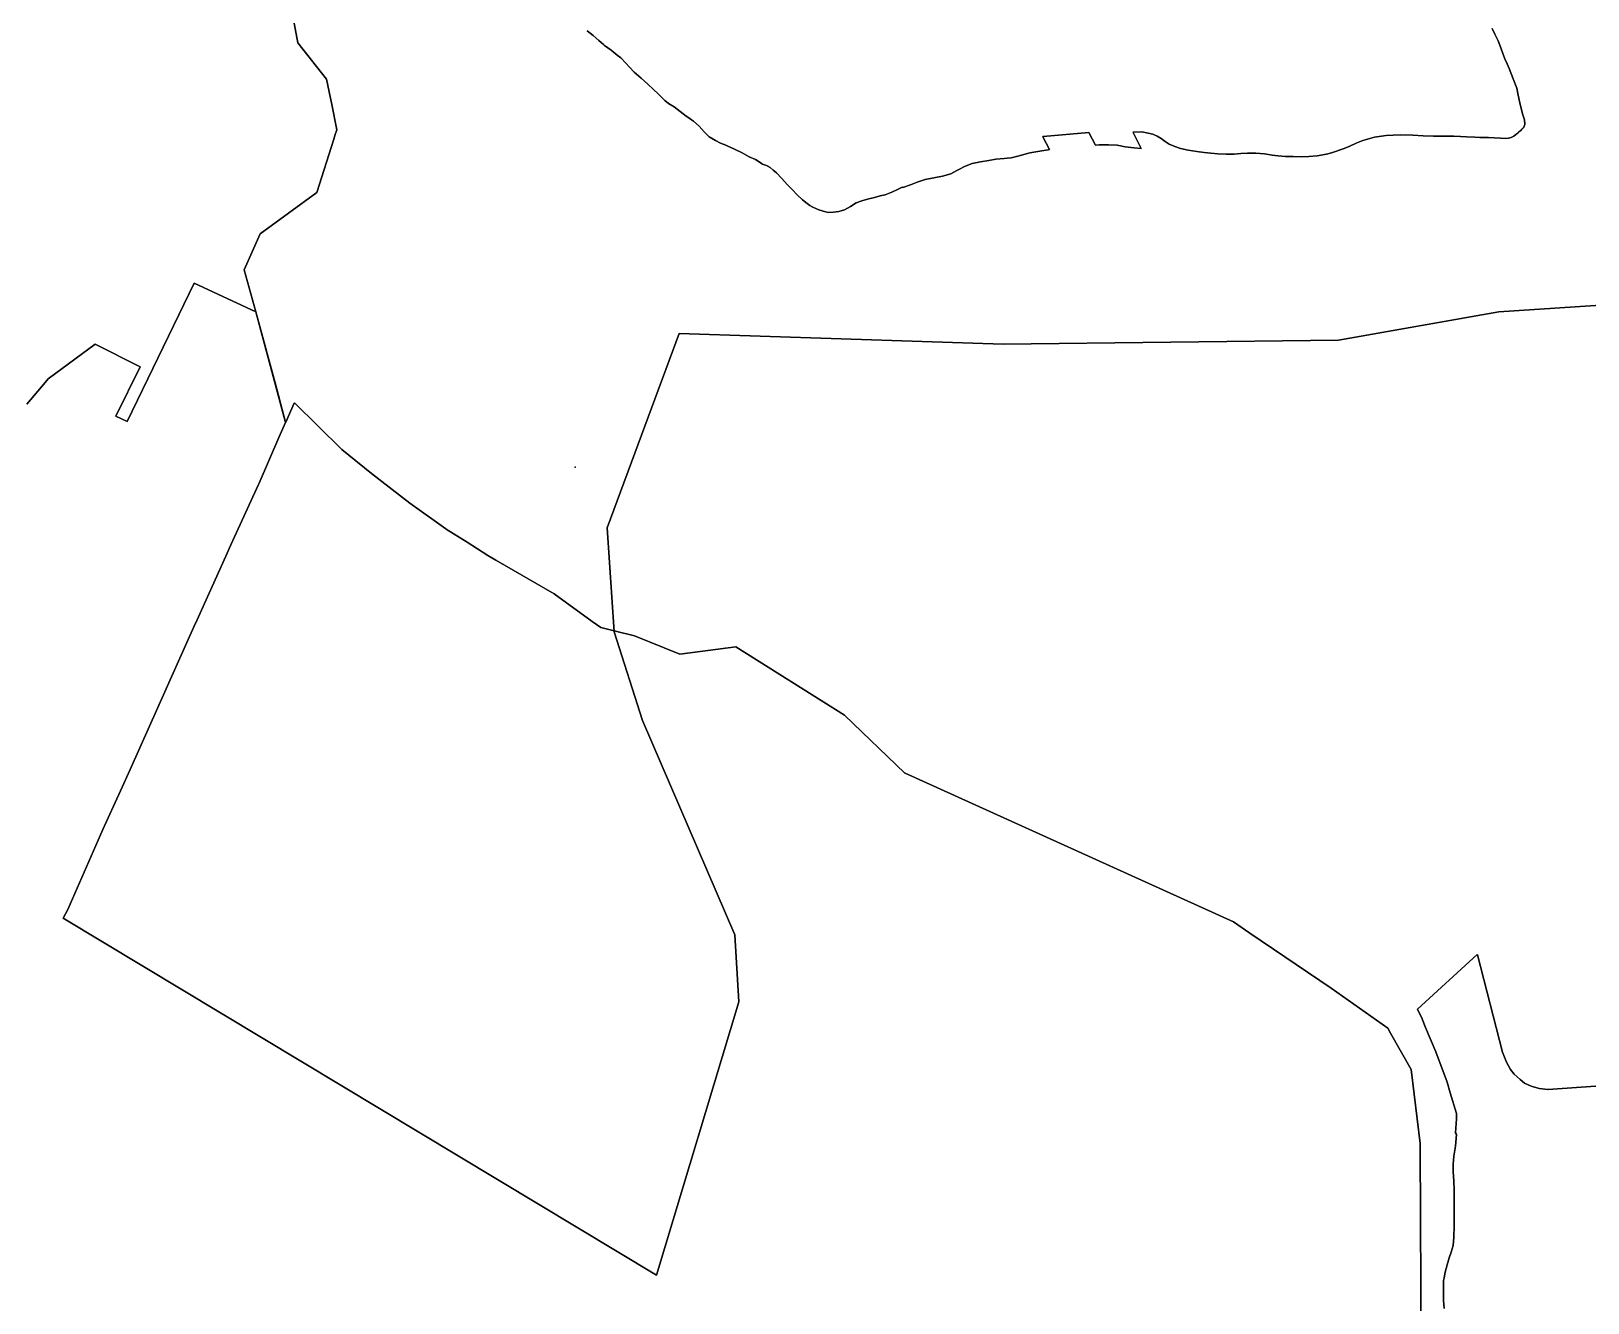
# Model space of a CAD drawing. Header units: inches. Extents: x 11258954 to 11313122, y 3645444 to 3695200.
# Drawn here: x 11282009 to 11285051, y 3672966 to 3675451 of the extents above; entities that cross this region are included whole.
import ezdxf

# ---------------------------------------------------------------- set-up
doc = ezdxf.new("R2010")
doc.units = ezdxf.units.IN
doc.header["$MEASUREMENT"] = 0
for name, color, linetype in [('SchoolBoardDistrict', 253, 'Continuous'), ('SchoolLocation_Private', 231, 'Continuous'), ('SchoolZone_Elementary', 251, 'Continuous'), ('SchoolZone_Middle', 154, 'Continuous')]:
    doc.layers.add(name, color=color, linetype=linetype)

msp = doc.modelspace()

# ---------------------------------------------------------------- linework, layer by layer
at = {"layer": 'SchoolBoardDistrict'}
for points in [[(11282509.0045, 3675539.9775), (11282530, 3675428), (11282586, 3675357), (11282596, 3675307.5), (11282605.993, 3675258.034), (11282606, 3675258), (11282605.993, 3675257.979), (11282603, 3675248.75), (11282600, 3675239.5), (11282567.0415, 3675135.63), (11282567, 3675135.5), (11282566.876, 3675135.4095), (11282456.1005, 3675054.5735), (11282456, 3675054.5), (11282455.935, 3675054.353), (11282425.0095, 3674984.0215), (11282425, 3674984), (11282425.0095, 3674983.9665), (11282447.982, 3674902.0635), (11282448, 3674902), (11282453.6625, 3674880.9355), (11282485.243, 3674763.463), (11282505.975, 3674686.3435), (11282505.991, 3674686.284), (11282506, 3674686.25), (11282506.1405, 3674686.5635), (11282522.8815, 3674723.9845), (11282523, 3674724.25), (11282523.0465, 3674724.2045), (11282616, 3674633.5), (11282674, 3674586.5), (11282749, 3674528.5), (11282819, 3674478.25), (11282820, 3674477.75), (11282860.5, 3674451.875), (11282901, 3674426), (11282916.936, 3674416.806), (11283030.947, 3674351.031), (11283031, 3674351), (11283105.0925, 3674297.4665), (11283122, 3674285.25), (11283150.733, 3674278.088), (11283150.742, 3674278.086), (11283187.4775, 3674268.9295), (11283187.488, 3674268.925), (11283276.3895, 3674233.17), (11283385.896, 3674247.3435), (11283598.4335, 3674114.29), (11283716.4325, 3674000.629), (11283716.476, 3674000.587), (11284358.154, 3673710.36), (11284390.4225, 3673688.5145), (11284390.449, 3673688.4965), (11284549.5475, 3673580.9535), (11284659.7995, 3673502.5885), (11284659.819, 3673502.5745), (11284665.3535, 3673492.789), (11284705.5465, 3673421.722), (11284723.222, 3673277.491), (11284723.2225, 3673277.436), (11284723.9995, 3673125.359), (11284723.9995, 3673125.304), (11284724, 3673125.249), (11284724.6225, 3673003.38), (11284724.623, 3673003.3245), (11284724.6235, 3673003.2695), (11284725.776, 3672777.6625)], [(11284725.776, 3672777.6625), (11284724.6235, 3673003.2695), (11284724.623, 3673003.3245), (11284724.6225, 3673003.38), (11284724, 3673125.249), (11284723.9995, 3673125.304), (11284723.9995, 3673125.359), (11284723.2225, 3673277.436), (11284723.222, 3673277.491), (11284705.5465, 3673421.722), (11284665.3535, 3673492.789), (11284659.819, 3673502.5745), (11284659.7995, 3673502.5885), (11284549.5475, 3673580.9535), (11284390.449, 3673688.4965), (11284390.4225, 3673688.5145), (11284358.154, 3673710.36), (11283716.476, 3674000.587), (11283716.4325, 3674000.629), (11283598.4335, 3674114.29), (11283385.896, 3674247.3435), (11283276.3895, 3674233.17), (11283187.488, 3674268.925), (11283187.4775, 3674268.9295), (11283150.742, 3674278.086), (11283150.733, 3674278.088), (11283122, 3674285.25), (11283105.0925, 3674297.4665), (11283031, 3674351), (11283030.947, 3674351.031), (11282916.936, 3674416.806), (11282901, 3674426), (11282860.5, 3674451.875), (11282820, 3674477.75), (11282819, 3674478.25), (11282749, 3674528.5), (11282674, 3674586.5), (11282616, 3674633.5), (11282523.0465, 3674724.2045), (11282523, 3674724.25), (11282522.8815, 3674723.9845), (11282506.1405, 3674686.5635), (11282506, 3674686.25), (11282505.991, 3674686.284), (11282505.975, 3674686.3435), (11282485.243, 3674763.463), (11282453.6625, 3674880.9355), (11282448, 3674902), (11282447.982, 3674902.0635), (11282425.0095, 3674983.9665), (11282425, 3674984), (11282425.0095, 3674984.0215), (11282455.935, 3675054.353), (11282456, 3675054.5), (11282456.1005, 3675054.5735), (11282566.876, 3675135.4095), (11282567, 3675135.5), (11282567.0415, 3675135.63), (11282600, 3675239.5), (11282603, 3675248.75), (11282605.993, 3675257.979), (11282606, 3675258), (11282605.993, 3675258.034), (11282596, 3675307.5), (11282586, 3675357), (11282530, 3675428), (11282509.0045, 3675539.9775)], [(11284864, 3675455.5), (11284869, 3675444.75), (11284876, 3675431.5), (11284881, 3675418.25), (11284885, 3675407), (11284889, 3675396.5), (11284893, 3675387), (11284897, 3675377.5), (11284905, 3675357.75), (11284912, 3675339.5), (11284915, 3675325.75), (11284918, 3675310.25), (11284923, 3675289.25), (11284927, 3675277.5), (11284927.995, 3675268.5435), (11284928, 3675268.5), (11284927.995, 3675268.4885), (11284925.055, 3675261.6285), (11284925, 3675261.5), (11284924.8895, 3675261.408), (11284922, 3675259), (11284920, 3675256.5), (11284916, 3675254), (11284915.838, 3675253.777), (11284915.162, 3675252.848), (11284915, 3675252.625), (11284914.838, 3675252.402), (11284914.162, 3675251.473), (11284914.155, 3675251.4635), (11284914, 3675251.25), (11284913.9895, 3675251.243), (11284910, 3675248.5), (11284906, 3675245.25), (11284901, 3675242.5), (11284896, 3675241.25), (11284891, 3675241), (11284880, 3675241.5), (11284868, 3675242.25), (11284857, 3675243), (11284849, 3675243), (11284840, 3675243), (11284830, 3675243.25), (11284814, 3675244), (11284802, 3675245), (11284789, 3675245.5), (11284776, 3675245.5), (11284762, 3675245.5), (11284749, 3675245.5), (11284729, 3675246.25), (11284709, 3675247.25), (11284684, 3675248), (11284657, 3675247), (11284634, 3675243.75), (11284611, 3675236.75), (11284598, 3675231.5), (11284586, 3675226), (11284575, 3675221.5), (11284565, 3675217.75), (11284560, 3675216), (11284550, 3675213.125), (11284540, 3675210.25), (11284522, 3675206.75), (11284506, 3675205.5), (11284491, 3675205.25), (11284475, 3675205.5), (11284460, 3675205.75), (11284446, 3675206.75), (11284434, 3675208.5), (11284419, 3675210.75), (11284402, 3675212.25), (11284386, 3675212.5), (11284373, 3675211.5), (11284360, 3675210.25), (11284344, 3675210), (11284328, 3675210.75), (11284314, 3675212), (11284301, 3675213.5), (11284287, 3675215.5), (11284270, 3675218.25), (11284255, 3675221.25), (11284244, 3675225), (11284233, 3675230), (11284225, 3675235.25), (11284217, 3675240.75), (11284209, 3675245.5), (11284201, 3675249), (11284192, 3675251.25), (11284179, 3675253.75), (11284162.2695, 3675253.012), (11284162.027, 3675253.0015), (11284162, 3675253), (11284162.027, 3675252.946), (11284162.1045, 3675252.7915), (11284177.8715, 3675221.257), (11284177.9705, 3675221.0585), (11284178, 3675221), (11284177.9705, 3675221.0035), (11284177.706, 3675221.0365), (11284164, 3675222.75), (11284147, 3675224.5), (11284131, 3675227.5), (11284114, 3675228.5), (11284096, 3675228.25), (11284089, 3675228), (11284076, 3675252.75), (11283986.2665, 3675244.5245), (11283986.0275, 3675244.5025), (11283986, 3675244.5), (11283986.0275, 3675244.4475), (11283986.101, 3675244.304), (11283998.898, 3675219.448), (11283998.973, 3675219.303), (11283999, 3675219.25), (11283998.973, 3675219.2475), (11283998.7325, 3675219.2275), (11283996, 3675219), (11283980, 3675216.25), (11283964, 3675213.5), (11283957.646, 3675211.9115), (11283951, 3675210.25), (11283937, 3675206.25), (11283924, 3675203.25), (11283916, 3675202.5), (11283910, 3675201.75), (11283894, 3675200.75), (11283880, 3675197.75), (11283864, 3675195.25), (11283848, 3675191.75), (11283833, 3675186), (11283823, 3675180.75), (11283818.035, 3675178.0195), (11283818, 3675178.0005), (11283806, 3675171.75), (11283790, 3675167.5), (11283773, 3675164.25), (11283772.6235, 3675164.167), (11283756, 3675160.5), (11283748, 3675158), (11283740, 3675155.5), (11283727, 3675150.25), (11283712, 3675145.25), (11283711, 3675145.75), (11283702, 3675141.25), (11283691, 3675135.75), (11283678, 3675131), (11283668, 3675128.75), (11283657, 3675125.5), (11283643, 3675122), (11283632, 3675118.75), (11283621, 3675115), (11283610, 3675108.25), (11283598, 3675101.75), (11283587, 3675098), (11283577, 3675096.75), (11283567, 3675096.5), (11283561, 3675097.5), (11283548, 3675101.25), (11283536, 3675106.75), (11283530.5, 3675110.25), (11283525, 3675113.75), (11283516, 3675121.25), (11283506, 3675130.5), (11283496, 3675141), (11283486, 3675151), (11283476, 3675163), (11283465, 3675174), (11283459, 3675179), (11283453, 3675184), (11283447, 3675187.25), (11283443.9425, 3675188.524), (11283438, 3675191), (11283436, 3675192.25), (11283431.2685, 3675195.1085), (11283424, 3675199.5), (11283412, 3675205.25), (11283398, 3675212.75), (11283383, 3675220), (11283369, 3675226.25), (11283367.5, 3675226.875), (11283366, 3675227.5), (11283356, 3675231.75), (11283346, 3675237), (11283334, 3675244.25), (11283324, 3675254), (11283314, 3675265), (11283303, 3675274.75), (11283299, 3675277.5), (11283294, 3675281.125), (11283289, 3675284.75), (11283277, 3675293.75), (11283265, 3675302.75), (11283254, 3675309.5), (11283247, 3675315), (11283234, 3675328.25), (11283225, 3675336.75), (11283214, 3675346.75), (11283201, 3675358.5), (11283187, 3675370.75), (11283178, 3675380.25), (11283171, 3675387.75), (11283161, 3675398.25), (11283154, 3675403.5), (11283142, 3675413.25), (11283129, 3675422.25), (11283127, 3675424.5), (11283118, 3675432), (11283107, 3675442.25), (11283101, 3675446.75), (11283095, 3675451.25)], [(11283095, 3675451.25), (11283101, 3675446.75), (11283107, 3675442.25), (11283118, 3675432), (11283127, 3675424.5), (11283129, 3675422.25), (11283142, 3675413.25), (11283154, 3675403.5), (11283161, 3675398.25), (11283171, 3675387.75), (11283178, 3675380.25), (11283187, 3675370.75), (11283201, 3675358.5), (11283214, 3675346.75), (11283225, 3675336.75), (11283234, 3675328.25), (11283247, 3675315), (11283254, 3675309.5), (11283265, 3675302.75), (11283277, 3675293.75), (11283289, 3675284.75), (11283294, 3675281.125), (11283299, 3675277.5), (11283303, 3675274.75), (11283314, 3675265), (11283324, 3675254), (11283334, 3675244.25), (11283346, 3675237), (11283356, 3675231.75), (11283366, 3675227.5), (11283367.5, 3675226.875), (11283369, 3675226.25), (11283383, 3675220), (11283398, 3675212.75), (11283412, 3675205.25), (11283424, 3675199.5), (11283431.2685, 3675195.1085), (11283436, 3675192.25), (11283438, 3675191), (11283443.9425, 3675188.524), (11283447, 3675187.25), (11283453, 3675184), (11283459, 3675179), (11283465, 3675174), (11283476, 3675163), (11283486, 3675151), (11283496, 3675141), (11283506, 3675130.5), (11283516, 3675121.25), (11283525, 3675113.75), (11283530.5, 3675110.25), (11283536, 3675106.75), (11283548, 3675101.25), (11283561, 3675097.5), (11283567, 3675096.5), (11283577, 3675096.75), (11283587, 3675098), (11283598, 3675101.75), (11283610, 3675108.25), (11283621, 3675115), (11283632, 3675118.75), (11283643, 3675122), (11283657, 3675125.5), (11283668, 3675128.75), (11283678, 3675131), (11283691, 3675135.75), (11283702, 3675141.25), (11283711, 3675145.75), (11283712, 3675145.25), (11283727, 3675150.25), (11283740, 3675155.5), (11283748, 3675158), (11283756, 3675160.5), (11283772.6235, 3675164.167), (11283773, 3675164.25), (11283790, 3675167.5), (11283806, 3675171.75), (11283818, 3675178.0005), (11283818.035, 3675178.0195), (11283823, 3675180.75), (11283833, 3675186), (11283848, 3675191.75), (11283864, 3675195.25), (11283880, 3675197.75), (11283894, 3675200.75), (11283910, 3675201.75), (11283916, 3675202.5), (11283924, 3675203.25), (11283937, 3675206.25), (11283951, 3675210.25), (11283957.646, 3675211.9115), (11283964, 3675213.5), (11283980, 3675216.25), (11283996, 3675219), (11283998.7325, 3675219.2275), (11283998.973, 3675219.2475), (11283999, 3675219.25), (11283998.973, 3675219.303), (11283998.898, 3675219.448), (11283986.101, 3675244.304), (11283986.0275, 3675244.4475), (11283986, 3675244.5), (11283986.0275, 3675244.5025), (11283986.2665, 3675244.5245), (11284076, 3675252.75), (11284089, 3675228), (11284096, 3675228.25), (11284114, 3675228.5), (11284131, 3675227.5), (11284147, 3675224.5), (11284164, 3675222.75), (11284177.706, 3675221.0365), (11284177.9705, 3675221.0035), (11284178, 3675221), (11284177.9705, 3675221.0585), (11284177.8715, 3675221.257), (11284162.1045, 3675252.7915), (11284162.027, 3675252.946), (11284162, 3675253), (11284162.027, 3675253.0015), (11284162.2695, 3675253.012), (11284179, 3675253.75), (11284192, 3675251.25), (11284201, 3675249), (11284209, 3675245.5), (11284217, 3675240.75), (11284225, 3675235.25), (11284233, 3675230), (11284244, 3675225), (11284255, 3675221.25), (11284270, 3675218.25), (11284287, 3675215.5), (11284301, 3675213.5), (11284314, 3675212), (11284328, 3675210.75), (11284344, 3675210), (11284360, 3675210.25), (11284373, 3675211.5), (11284386, 3675212.5), (11284402, 3675212.25), (11284419, 3675210.75), (11284434, 3675208.5), (11284446, 3675206.75), (11284460, 3675205.75), (11284475, 3675205.5), (11284491, 3675205.25), (11284506, 3675205.5), (11284522, 3675206.75), (11284540, 3675210.25), (11284550, 3675213.125), (11284560, 3675216), (11284565, 3675217.75), (11284575, 3675221.5), (11284586, 3675226), (11284598, 3675231.5), (11284611, 3675236.75), (11284634, 3675243.75), (11284657, 3675247), (11284684, 3675248), (11284709, 3675247.25), (11284729, 3675246.25), (11284749, 3675245.5), (11284762, 3675245.5), (11284776, 3675245.5), (11284789, 3675245.5), (11284802, 3675245), (11284814, 3675244), (11284830, 3675243.25), (11284840, 3675243), (11284849, 3675243), (11284857, 3675243), (11284868, 3675242.25), (11284880, 3675241.5), (11284891, 3675241), (11284896, 3675241.25), (11284901, 3675242.5), (11284906, 3675245.25), (11284910, 3675248.5), (11284913.9895, 3675251.243), (11284914, 3675251.25), (11284914.155, 3675251.4635), (11284914.162, 3675251.473), (11284914.838, 3675252.402), (11284915, 3675252.625), (11284915.162, 3675252.848), (11284915.838, 3675253.777), (11284916, 3675254), (11284920, 3675256.5), (11284922, 3675259), (11284924.8895, 3675261.408), (11284925, 3675261.5), (11284925.055, 3675261.6285), (11284927.995, 3675268.4885), (11284928, 3675268.5), (11284927.995, 3675268.5435), (11284927, 3675277.5), (11284923, 3675289.25), (11284918, 3675310.25), (11284915, 3675325.75), (11284912, 3675339.5), (11284905, 3675357.75), (11284897, 3675377.5), (11284893, 3675387), (11284889, 3675396.5), (11284885, 3675407), (11284881, 3675418.25), (11284876, 3675431.5), (11284869, 3675444.75), (11284864, 3675455.5)]]:
    msp.add_lwpolyline(points, dxfattribs=at)
at = {"layer": 'SchoolLocation_Private'}
msp.add_point((11283071.5249, 3674598.6751), dxfattribs=at)
at = {"layer": 'SchoolZone_Elementary'}
for points in [[(11285171.3665, 3673396.4575, 0), (11285038, 3673387.5, 0), (11284973.421, 3673382.781, 0), (11284973.13, 3673382.7595, 0), (11284973, 3673382.75, 0), (11284956, 3673384.5, 0), (11284940, 3673389, 0), (11284927, 3673395, 0), (11284919, 3673402, 0), (11284907, 3673412.5, 0), (11284900, 3673422, 0), (11284892, 3673436.25, 0), (11284884, 3673455.5, 0), (11284835.0665, 3673646.106, 0), (11284834.972, 3673646.475, 0), (11284834.93, 3673646.6395, 0), (11284718, 3673539.5, 0), (11284718.017, 3673539.4655, 0), (11284727, 3673521, 0), (11284728, 3673518.75, 0), (11284734, 3673504, 0), (11284754, 3673456.5, 0), (11284776, 3673397.25, 0), (11284782, 3673376.25, 0), (11284794, 3673335.75, 0), (11284794, 3673325.5, 0), (11284792, 3673298, 0), (11284794, 3673294.75, 0), (11284792, 3673271.75, 0), (11284789, 3673252.5, 0), (11284788, 3673236.75, 0), (11284788, 3673221.75, 0), (11284789, 3673204, 0), (11284790, 3673186, 0), (11284790, 3673165, 0), (11284790, 3673144, 0), (11284790, 3673116.25, 0), (11284789, 3673094.5, 0), (11284788, 3673077.75, 0), (11284784, 3673065, 0), (11284780, 3673054, 0), (11284776, 3673040, 0), (11284772, 3673026, 0), (11284770, 3673014.5, 0), (11284769, 3673009.5, 0), (11284769, 3673003.25, 0), (11284769, 3672989.25, 0), (11284769, 3672970.5, 0), (11284770, 3672955, 0)], [(11284770, 3672955, 0), (11284769, 3672970.5, 0), (11284769, 3672989.25, 0), (11284769, 3673003.25, 0), (11284769, 3673009.5, 0), (11284770, 3673014.5, 0), (11284772, 3673026, 0), (11284776, 3673040, 0), (11284780, 3673054, 0), (11284784, 3673065, 0), (11284788, 3673077.75, 0), (11284789, 3673094.5, 0), (11284790, 3673116.25, 0), (11284790, 3673144, 0), (11284790, 3673165, 0), (11284790, 3673186, 0), (11284789, 3673204, 0), (11284788, 3673221.75, 0), (11284788, 3673236.75, 0), (11284789, 3673252.5, 0), (11284792, 3673271.75, 0), (11284794, 3673294.75, 0), (11284792, 3673298, 0), (11284794, 3673325.5, 0), (11284794, 3673335.75, 0), (11284782, 3673376.25, 0), (11284776, 3673397.25, 0), (11284754, 3673456.5, 0), (11284734, 3673504, 0), (11284728, 3673518.75, 0), (11284727, 3673521, 0), (11284718.017, 3673539.4655, 0), (11284718, 3673539.5, 0), (11284834.93, 3673646.6395, 0), (11284834.972, 3673646.475, 0), (11284835.0665, 3673646.106, 0), (11284884, 3673455.5, 0), (11284892, 3673436.25, 0), (11284900, 3673422, 0), (11284907, 3673412.5, 0), (11284919, 3673402, 0), (11284927, 3673395, 0), (11284940, 3673389, 0), (11284956, 3673384.5, 0), (11284973, 3673382.75, 0), (11284973.13, 3673382.7595, 0), (11284973.421, 3673382.781, 0), (11285038, 3673387.5, 0), (11285171.3665, 3673396.4575, 0)]]:
    msp.add_polyline3d(points, dxfattribs=at)
at = {"layer": 'SchoolZone_Middle'}
for points in [[(11285145.6185, 3674919.613, 0), (11284877.0875, 3674902.0455, 0), (11284563.383, 3674846.8335, 0), (11283908.3685, 3674839.3045, 0), (11283274.999, 3674860.009, 0), (11283134.366, 3674480.3985, 0), (11283147.949, 3674277.1465, 0), (11283203.161, 3674103.9815, 0), (11283383.8545, 3673684.8725, 0), (11283391.3835, 3673554.3715, 0), (11283230.767, 3673019.819, 0), (11282071.3155, 3673717.4975, 0), (11282080, 3673734.5, 0), (11282149, 3673891, 0), (11282183, 3673966, 0), (11282202, 3674008, 0), (11282329, 3674292.5, 0), (11282330, 3674293.25, 0), (11282389, 3674424.5, 0), (11282399, 3674447.25, 0), (11282453, 3674564.75, 0), (11282454, 3674567.25, 0), (11282493, 3674656.5, 0), (11282506, 3674686.25, 0), (11282448, 3674902, 0), (11282327, 3674958, 0), (11282196, 3674688, 0), (11282174, 3674698.25, 0), (11282222, 3674794.5, 0), (11282134, 3674839.25, 0), (11282042, 3674771.25, 0), (11282036, 3674764.25, 0), (11282000, 3674721.5, 0)], [(11282000, 3674721.5, 0), (11282036, 3674764.25, 0), (11282042, 3674771.25, 0), (11282134, 3674839.25, 0), (11282222, 3674794.5, 0), (11282174, 3674698.25, 0), (11282196, 3674688, 0), (11282327, 3674958, 0), (11282448, 3674902, 0), (11282506, 3674686.25, 0), (11282493, 3674656.5, 0), (11282454, 3674567.25, 0), (11282453, 3674564.75, 0), (11282399, 3674447.25, 0), (11282389, 3674424.5, 0), (11282330, 3674293.25, 0), (11282329, 3674292.5, 0), (11282202, 3674008, 0), (11282183, 3673966, 0), (11282149, 3673891, 0), (11282080, 3673734.5, 0), (11282071.3155, 3673717.4975, 0), (11283230.767, 3673019.819, 0), (11283391.3835, 3673554.3715, 0), (11283383.8545, 3673684.8725, 0), (11283203.161, 3674103.9815, 0), (11283147.949, 3674277.1465, 0), (11283134.366, 3674480.3985, 0), (11283274.999, 3674860.009, 0), (11283908.3685, 3674839.3045, 0), (11284563.383, 3674846.8335, 0), (11284877.0875, 3674902.0455, 0), (11285145.6185, 3674919.613, 0)]]:
    msp.add_polyline3d(points, dxfattribs=at)

doc.saveas('drawing.dxf')
